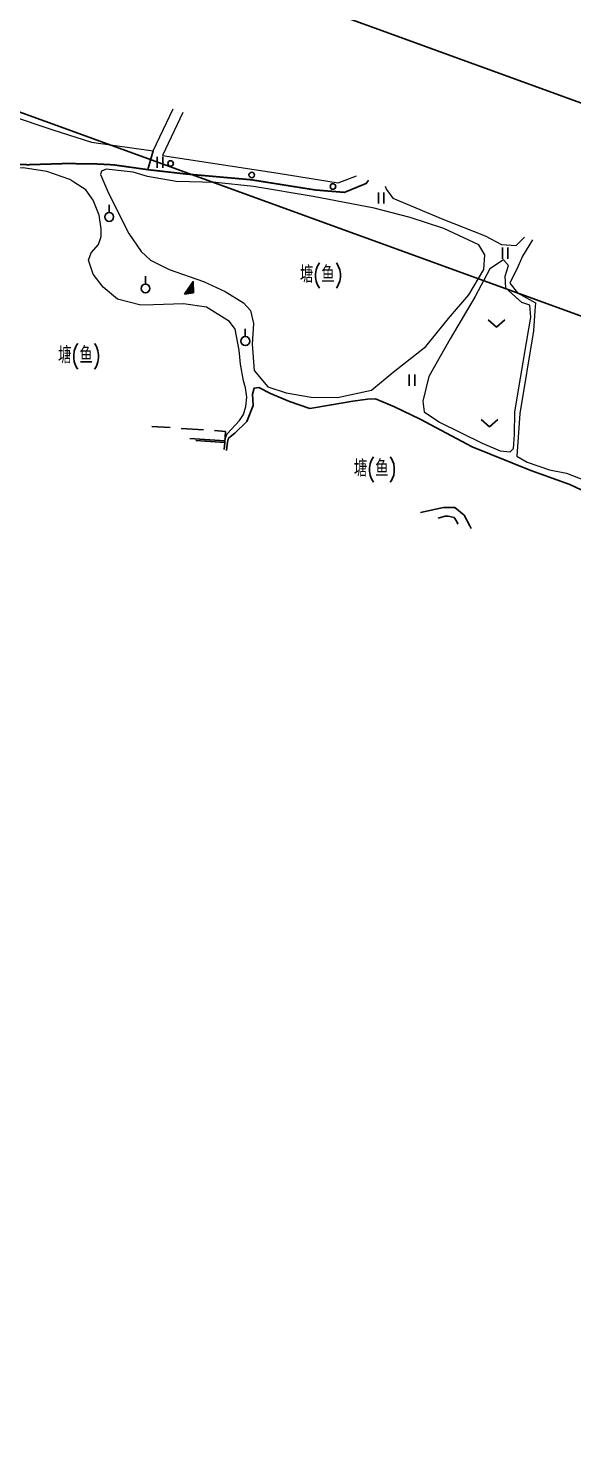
# Model space of a CAD drawing. Extents: x 529262 to 576451, y 2694391 to 2717535.
# Drawn here: x 566711.6 to 566760.5, y 2709864.9 to 2709993 of the extents above; entities that cross this region are included whole.
import ezdxf
from ezdxf.enums import TextEntityAlignment as Align
from ezdxf.xclip import XClip

# ---------------------------------------------------------------- set-up
doc = ezdxf.new("R2010")
doc.units = 0
doc.header["$XCLIPFRAME"] = 0
doc.linetypes.add('X3', pattern=[5, 4, -1])
doc.linetypes.add('X5', pattern=[3, 2, -1])
for name, color, linetype in [('DLSS', 4, 'Continuous'), ('DMTZ', 8, 'Continuous'), ('JMD', 8, 'Continuous'), ('PP-COM', 7, 'Continuous'), ('RD-中线', 40, 'Continuous'), ('RD-红线', 7, 'Continuous'), ('ZBTZ', 8, 'Continuous')]:
    doc.layers.add(name, color=color, linetype=linetype)
doc.layers.add('SXSS', color=5, linetype='Continuous', lineweight=0)
doc.styles.add('HZ', font='rs.shx', dxfattribs={"width": 0.8, "bigfont": 'hztxt.shx'})
doc.linetypes.add('10421', pattern='A,2,[150,AAA.SHX,S=0.5,R=0,X=0,Y=0.5],1e-11', length=2)
doc.linetypes.add('10422', pattern='A,0.75,[150,AAA.SHX,S=0.5,R=0,X=0,Y=0.5],1.5,[177,AAA.SHX,S=1,R=0,X=0,Y=0.4],0.75', length=3)
doc.linetypes.add('1161', pattern='A,0,[149,AAA.SHX,S=0.15,R=0,X=0,Y=0],-1.6', length=1.6)

# ---------------------------------------------------------------- blocks, each defined once
blk = doc.blocks.new('A$C19FD0107')
at = {"layer": 'RD-中线', "color": 8, "linetype": 'Continuous', "flags": 128}
for points in [[(-4915.64, 15741.63), (-4680.01, 15724.54, -0.06919), (-4464.53, 15678.48), (-4107.28, 15548.59, 0.074087), (-4020.64, 15530.95), (-3764.95, 15517.41)], [(-4490.73, 14139.44, 0), (-4490.29, 14139.42)], [(-3818.25, 14086.17, 0), (-3817.74, 14086.17)]]:
    blk.add_lwpolyline(points, format="xyb", dxfattribs=at)
at = {"layer": 'RD-红线', "color": 8, "linetype": 'Continuous', "flags": 128}
blk.add_lwpolyline([(-4526.25, 15679.45, -0.018669), (-4470.68, 15661.56), (-4113.43, 15531.67, 0.022546), (-4086.08, 15523.1, 0.022546)], format="xyb", dxfattribs=at)
blk = doc.blocks.new('gc125')
at = {"color": 8}
blk.add_line((0, 0.8), (0, 2.2), dxfattribs=at)
blk.add_circle((0, 0), 0.8, dxfattribs=at)
blk = doc.blocks.new('gc121')
at = {"color": 8}
for p, q in [((-0.5, -1), (-0.5, 1)), ((0.5, -1), (0.5, 1))]:
    blk.add_line(p, q, dxfattribs=at)
blk = doc.blocks.new('gc170')
at = {"color": 8, "linetype": 'Continuous'}
blk.add_circle((0, 0), 0.5, dxfattribs=at)
blk = doc.blocks.new('gc201')
blk.add_lwpolyline([(-0.8, 0), (0.8, 0), (1.06, 2)], close=True)
blk.add_solid([(-0.8, 0), (0.8, 0), (1.06, 2)])
blk = doc.blocks.new('gc126')
at = {"color": 8}
for p, q in [((0, 0), (-1.5, 1.32)), ((1.5, 1.32), (0, 0))]:
    blk.add_line(p, q, dxfattribs=at)

msp = doc.modelspace()

# ---------------------------------------------------------------- linework, layer by layer
at = {"layer": 'DLSS', "linetype": 'X3', "const_width": 0.15, "flags": 128}
msp.add_lwpolyline([(566706.454, 2709980.469), (566708.106, 2709980.715), (566711.681, 2709980.703), (566714.91, 2709980.802), (566717.444, 2709980.78), (566719.244, 2709980.691), (566722.343, 2709980.255), (566725.682, 2709979.874), (566731.631, 2709979.347), (566737.401, 2709978.428), (566740.023, 2709978.213), (566741.984, 2709979.019), (566742.19, 2709979.315)], dxfattribs=at)
msp.add_lwpolyline([(566706.454, 2709980.469), (566708.106, 2709980.715), (566711.681, 2709980.703), (566714.91, 2709980.802), (566717.444, 2709980.78), (566719.244, 2709980.691), (566722.343, 2709980.255), (566725.682, 2709979.874), (566731.631, 2709979.347), (566737.401, 2709978.428), (566740.023, 2709978.213), (566741.984, 2709979.019), (566742.19, 2709979.315)], dxfattribs=at)
at = {"layer": 'DMTZ', "linetype": '10422', "flags": 128}
for points in [[(566762.475, 2709944.435), (566763.56, 2709945.242), (566764.841, 2709945.804), (566767.581, 2709946.031), (566770.562, 2709945.792), (566771.299, 2709946.447), (566771.299, 2709947.743), (566771.25, 2709948.696), (566770.712, 2709949.258), (566769.66, 2709949.503), (566766.677, 2709949.014), (566764.573, 2709949.406), (566763.837, 2709950.265), (566760.281, 2709951.94), (566756.765, 2709953.207), (566751.49, 2709955.332), (566746.841, 2709957.816), (566744.51, 2709958.917), (566742.812, 2709959.639), (566742.106, 2709959.624), (566740.786, 2709959.428), (566738.853, 2709959.111), (566736.897, 2709958.777), (566735.076, 2709959.421), (566733.378, 2709960.123), (566732.312, 2709960.678), (566731.907, 2709960.618), (566731.753, 2709960.071), (566731.819, 2709959.042), (566731.24, 2709957.62), (566730.176, 2709956.567), (566729.606, 2709956.107), (566729.513, 2709955.765), (566729.428, 2709955.015)], [(566762.475, 2709944.435), (566763.56, 2709945.242), (566764.841, 2709945.804), (566767.581, 2709946.031), (566770.562, 2709945.792), (566771.299, 2709946.447), (566771.299, 2709947.743), (566771.25, 2709948.696), (566770.712, 2709949.258), (566769.66, 2709949.503), (566766.677, 2709949.014), (566764.573, 2709949.406), (566763.837, 2709950.265), (566760.281, 2709951.94), (566756.765, 2709953.207), (566751.49, 2709955.332), (566746.841, 2709957.816), (566744.51, 2709958.917), (566742.812, 2709959.639), (566742.106, 2709959.624), (566740.786, 2709959.428), (566738.853, 2709959.111), (566736.897, 2709958.777), (566735.076, 2709959.421), (566733.378, 2709960.123), (566732.312, 2709960.678), (566731.907, 2709960.618), (566731.753, 2709960.071), (566731.819, 2709959.042), (566731.24, 2709957.62), (566730.176, 2709956.567), (566729.606, 2709956.107), (566729.513, 2709955.765), (566729.428, 2709955.015)], [(566762.475, 2709944.435), (566763.56, 2709945.242), (566764.841, 2709945.804), (566767.581, 2709946.031), (566770.562, 2709945.792), (566771.299, 2709946.447), (566771.299, 2709947.743), (566771.25, 2709948.696), (566770.712, 2709949.258), (566769.66, 2709949.503), (566766.677, 2709949.014), (566764.573, 2709949.406), (566763.837, 2709950.265), (566760.281, 2709951.94), (566756.765, 2709953.207), (566751.49, 2709955.332), (566746.841, 2709957.816), (566744.51, 2709958.917), (566742.812, 2709959.639), (566742.106, 2709959.624), (566740.786, 2709959.428), (566738.853, 2709959.111), (566736.897, 2709958.777), (566735.076, 2709959.421), (566733.378, 2709960.123), (566732.312, 2709960.678), (566731.907, 2709960.618), (566731.753, 2709960.071), (566731.819, 2709959.042), (566731.24, 2709957.62), (566730.176, 2709956.567), (566729.606, 2709956.107), (566729.513, 2709955.765), (566729.428, 2709955.015)], [(566762.475, 2709944.435), (566763.56, 2709945.242), (566764.841, 2709945.804), (566767.581, 2709946.031), (566770.562, 2709945.792), (566771.299, 2709946.447), (566771.299, 2709947.743), (566771.25, 2709948.696), (566770.712, 2709949.258), (566769.66, 2709949.503), (566766.677, 2709949.014), (566764.573, 2709949.406), (566763.837, 2709950.265), (566760.281, 2709951.94), (566756.765, 2709953.207), (566751.49, 2709955.332), (566746.841, 2709957.816), (566744.51, 2709958.917), (566742.812, 2709959.639), (566742.106, 2709959.624), (566740.786, 2709959.428), (566738.853, 2709959.111), (566736.897, 2709958.777), (566735.076, 2709959.421), (566733.378, 2709960.123), (566732.312, 2709960.678), (566731.907, 2709960.618), (566731.753, 2709960.071), (566731.819, 2709959.042), (566731.24, 2709957.62), (566730.176, 2709956.567), (566729.606, 2709956.107), (566729.513, 2709955.765), (566729.428, 2709955.015)], [(566746.873, 2709949.43), (566748.935, 2709949.885), (566749.959, 2709949.877), (566750.787, 2709949.176), (566751.297, 2709948.221), (566751.4, 2709947.981)], [(566746.873, 2709949.43), (566748.935, 2709949.885), (566749.959, 2709949.877), (566750.787, 2709949.176), (566751.297, 2709948.221), (566751.4, 2709947.981)], [(566746.873, 2709949.43), (566748.935, 2709949.885), (566749.959, 2709949.877), (566750.787, 2709949.176), (566751.297, 2709948.221), (566751.4, 2709947.981)], [(566746.873, 2709949.43), (566748.935, 2709949.885), (566749.959, 2709949.877), (566750.787, 2709949.176), (566751.297, 2709948.221), (566751.4, 2709947.981)]]:
    msp.add_lwpolyline(points, dxfattribs=at)
for points, elevation in [([(566726.128, 2709956.071), (566729.261, 2709955.863)], 133.762), ([(566726.128, 2709956.071), (566729.261, 2709955.863)], 133.762), ([(566726.128, 2709956.071), (566729.261, 2709955.863)], 133.762), ([(566726.128, 2709956.071), (566729.261, 2709955.863)], 133.762), ([(566750.2, 2709948.365), (566750.141, 2709948.542), (566749.882, 2709948.964), (566749.332, 2709949.088), (566749.088, 2709949.088), (566748.46, 2709948.922)], 133.699), ([(566750.2, 2709948.365), (566750.141, 2709948.542), (566749.882, 2709948.964), (566749.332, 2709949.088), (566749.088, 2709949.088), (566748.46, 2709948.922)], 133.699), ([(566750.2, 2709948.365), (566750.141, 2709948.542), (566749.882, 2709948.964), (566749.332, 2709949.088), (566749.088, 2709949.088), (566748.46, 2709948.922)], 133.699), ([(566750.2, 2709948.365), (566750.141, 2709948.542), (566749.882, 2709948.964), (566749.332, 2709949.088), (566749.088, 2709949.088), (566748.46, 2709948.922)], 133.699)]:
    msp.add_lwpolyline(points, dxfattribs=dict(at, elevation=elevation))
at = {"layer": 'JMD', "linetype": 'X5', "elevation": 133.762, "flags": 128}
msp.add_lwpolyline([(566729.267, 2709955.725), (566729.334, 2709956.723), (566722.696, 2709957.17)], dxfattribs=at)
msp.add_lwpolyline([(566729.267, 2709955.725), (566729.334, 2709956.723), (566722.696, 2709957.17)], dxfattribs=at)
msp.add_lwpolyline([(566729.267, 2709955.725), (566729.334, 2709956.723), (566722.696, 2709957.17)], dxfattribs=at)
msp.add_lwpolyline([(566729.267, 2709955.725), (566729.334, 2709956.723), (566722.696, 2709957.17)], dxfattribs=at)
at = {"layer": 'JMD', "linetype": 'Continuous', "elevation": 133.762, "flags": 128}
msp.add_lwpolyline([(566726.66, 2709955.901), (566729.267, 2709955.725), (566729.224, 2709955.08)], dxfattribs=at)
msp.add_lwpolyline([(566726.66, 2709955.901), (566729.267, 2709955.725), (566729.224, 2709955.08)], dxfattribs=at)
msp.add_lwpolyline([(566726.66, 2709955.901), (566729.267, 2709955.725), (566729.224, 2709955.08)], dxfattribs=at)
msp.add_lwpolyline([(566726.66, 2709955.901), (566729.267, 2709955.725), (566729.224, 2709955.08)], dxfattribs=at)
at = {"layer": 'SXSS', "color": 8, "linetype": '10421', "flags": 128}
for points, elevation in [([(566704.939, 2709992.907), (566705.468, 2709991.071), (566705.424, 2709988.218), (566705.896, 2709986.124), (566709.981, 2709985.131), (566713.803, 2709983.85), (566717.291, 2709982.721), (566722.833, 2709981.935), (566724.625, 2709985.724)], 132.98), ([(566704.939, 2709992.907), (566705.468, 2709991.071), (566705.424, 2709988.218), (566705.896, 2709986.124), (566709.981, 2709985.131), (566713.803, 2709983.85), (566717.291, 2709982.721), (566722.833, 2709981.935), (566724.625, 2709985.724)], 132.98), ([(566725.5, 2709985.405), (566723.671, 2709981.539), (566734.073, 2709979.95), (566739.45, 2709979.066), (566741.108, 2709979.71)], 132.98), ([(566725.5, 2709985.405), (566723.671, 2709981.539), (566734.073, 2709979.95), (566739.45, 2709979.066), (566741.108, 2709979.71)], 132.98), ([(566729.261, 2709955.863), (566729.288, 2709956.039), (566729.473, 2709956.494), (566730.574, 2709957.712), (566730.933, 2709958.25), (566731.166, 2709958.966), (566731.237, 2709959.808), (566731.13, 2709960.649), (566730.957, 2709961.259), (566730.682, 2709962.761), (566730.571, 2709964.038), (566730.195, 2709965.92), (566729.681, 2709966.613), (566727.611, 2709967.9), (566725.541, 2709968.176), (566722.866, 2709968.09), (566721.711, 2709968.066), (566719.616, 2709968.61), (566718.344, 2709969.685), (566717.433, 2709970.86), (566717.009, 2709972.121), (566717.264, 2709972.786), (566717.919, 2709973.531), (566718.146, 2709974.235), (566718.158, 2709974.93), (566717.979, 2709976.151), (566717.438, 2709977.509), (566716.77, 2709978.441), (566715.69, 2709979.128), (566715.344, 2709979.366), (566713.268, 2709980.091), (566711.136, 2709980.416), (566709.134, 2709980.28), (566708.024, 2709979.894), (566706.25, 2709975.104), (566704.354, 2709971.686), (566703.497, 2709967.2), (566702.909, 2709963.504)], 133.762), ([(566729.261, 2709955.863), (566729.288, 2709956.039), (566729.473, 2709956.494), (566730.574, 2709957.712), (566730.933, 2709958.25), (566731.166, 2709958.966), (566731.237, 2709959.808), (566731.13, 2709960.649), (566730.957, 2709961.259), (566730.682, 2709962.761), (566730.571, 2709964.038), (566730.195, 2709965.92), (566729.681, 2709966.613), (566727.611, 2709967.9), (566725.541, 2709968.176), (566722.866, 2709968.09), (566721.711, 2709968.066), (566719.616, 2709968.61), (566718.344, 2709969.685), (566717.433, 2709970.86), (566717.009, 2709972.121), (566717.264, 2709972.786), (566717.919, 2709973.531), (566718.146, 2709974.235), (566718.158, 2709974.93), (566717.979, 2709976.151), (566717.438, 2709977.509), (566716.77, 2709978.441), (566715.69, 2709979.128), (566715.344, 2709979.366), (566713.268, 2709980.091), (566711.136, 2709980.416), (566709.134, 2709980.28), (566708.024, 2709979.894), (566706.25, 2709975.104), (566704.354, 2709971.686), (566703.497, 2709967.2), (566702.909, 2709963.504)], 133.762), ([(566729.261, 2709955.863), (566729.288, 2709956.039), (566729.473, 2709956.494), (566730.574, 2709957.712), (566730.933, 2709958.25), (566731.166, 2709958.966), (566731.237, 2709959.808), (566731.13, 2709960.649), (566730.957, 2709961.259), (566730.682, 2709962.761), (566730.571, 2709964.038), (566730.195, 2709965.92), (566729.681, 2709966.613), (566727.611, 2709967.9), (566725.541, 2709968.176), (566722.866, 2709968.09), (566721.711, 2709968.066), (566719.616, 2709968.61), (566718.344, 2709969.685), (566717.433, 2709970.86), (566717.009, 2709972.121), (566717.264, 2709972.786), (566717.919, 2709973.531), (566718.146, 2709974.235), (566718.158, 2709974.93), (566717.979, 2709976.151), (566717.438, 2709977.509), (566716.77, 2709978.441), (566715.69, 2709979.128), (566715.344, 2709979.366), (566713.268, 2709980.091), (566711.136, 2709980.416), (566709.134, 2709980.28), (566708.024, 2709979.894), (566706.25, 2709975.104), (566704.354, 2709971.686), (566703.497, 2709967.2), (566702.909, 2709963.504)], 133.762), ([(566729.261, 2709955.863), (566729.288, 2709956.039), (566729.473, 2709956.494), (566730.574, 2709957.712), (566730.933, 2709958.25), (566731.166, 2709958.966), (566731.237, 2709959.808), (566731.13, 2709960.649), (566730.957, 2709961.259), (566730.682, 2709962.761), (566730.571, 2709964.038), (566730.195, 2709965.92), (566729.681, 2709966.613), (566727.611, 2709967.9), (566725.541, 2709968.176), (566722.866, 2709968.09), (566721.711, 2709968.066), (566719.616, 2709968.61), (566718.344, 2709969.685), (566717.433, 2709970.86), (566717.009, 2709972.121), (566717.264, 2709972.786), (566717.919, 2709973.531), (566718.146, 2709974.235), (566718.158, 2709974.93), (566717.979, 2709976.151), (566717.438, 2709977.509), (566716.77, 2709978.441), (566715.69, 2709979.128), (566715.344, 2709979.366), (566713.268, 2709980.091), (566711.136, 2709980.416), (566709.134, 2709980.28), (566708.024, 2709979.894), (566706.25, 2709975.104), (566704.354, 2709971.686), (566703.497, 2709967.2), (566702.909, 2709963.504)], 133.762), ([(566743.697, 2709978.765), (566743.789, 2709978.479), (566744.367, 2709977.687), (566748.86, 2709975.793), (566752.675, 2709974.306), (566754.139, 2709973.52), (566755.473, 2709973.424), (566756.216, 2709974.197)], 133.021), ([(566743.697, 2709978.765), (566743.789, 2709978.479), (566744.367, 2709977.687), (566748.86, 2709975.793), (566752.675, 2709974.306), (566754.139, 2709973.52), (566755.473, 2709973.424), (566756.216, 2709974.197)], 133.021)]:
    msp.add_lwpolyline(points, dxfattribs=dict(at, elevation=elevation))
at = {"layer": 'SXSS', "color": 8, "linetype": '10421', "elevation": 133.447, "flags": 128}
msp.add_lwpolyline([(566739.402, 2709959.754), (566742.467, 2709960.438), (566744.412, 2709962.049), (566747.334, 2709964.344), (566749.381, 2709966.87), (566751.196, 2709968.986), (566752.553, 2709971.281), (566752.643, 2709972.591), (566752.091, 2709973.489), (566748.958, 2709974.967), (566745.916, 2709975.964), (566742.699, 2709976.802), (566737.225, 2709977.834), (566731.861, 2709978.732), (566728.458, 2709979.105), (566724.906, 2709979.203), (566722.33, 2709979.626), (566721.031, 2709980.018), (566718.612, 2709980.289), (566718.168, 2709980.117), (566718.093, 2709979.832), (566718.801, 2709978.14), (566720.637, 2709974.517), (566721.744, 2709972.91), (566722.588, 2709972.12), (566724.256, 2709971.271), (566727.361, 2709970.205), (566729.293, 2709969.289), (566730.947, 2709968.273), (566731.57, 2709967.598), (566731.847, 2709966.417), (566731.731, 2709964.56), (566731.894, 2709962.185), (566733.13, 2709960.719), (566734.785, 2709960.193), (566737.027, 2709959.802)], close=True, dxfattribs=at)
msp.add_lwpolyline([(566739.402, 2709959.754), (566742.467, 2709960.438), (566744.412, 2709962.049), (566747.334, 2709964.344), (566749.381, 2709966.87), (566751.196, 2709968.986), (566752.553, 2709971.281), (566752.643, 2709972.591), (566752.091, 2709973.489), (566748.958, 2709974.967), (566745.916, 2709975.964), (566742.699, 2709976.802), (566737.225, 2709977.834), (566731.861, 2709978.732), (566728.458, 2709979.105), (566724.906, 2709979.203), (566722.33, 2709979.626), (566721.031, 2709980.018), (566718.612, 2709980.289), (566718.168, 2709980.117), (566718.093, 2709979.832), (566718.801, 2709978.14), (566720.637, 2709974.517), (566721.744, 2709972.91), (566722.588, 2709972.12), (566724.256, 2709971.271), (566727.361, 2709970.205), (566729.293, 2709969.289), (566730.947, 2709968.273), (566731.57, 2709967.598), (566731.847, 2709966.417), (566731.731, 2709964.56), (566731.894, 2709962.185), (566733.13, 2709960.719), (566734.785, 2709960.193), (566737.027, 2709959.802)], close=True, dxfattribs=at)
msp.add_lwpolyline([(566739.402, 2709959.754), (566742.467, 2709960.438), (566744.412, 2709962.049), (566747.334, 2709964.344), (566749.381, 2709966.87), (566751.196, 2709968.986), (566752.553, 2709971.281), (566752.643, 2709972.591), (566752.091, 2709973.489), (566748.958, 2709974.967), (566745.916, 2709975.964), (566742.699, 2709976.802), (566737.225, 2709977.834), (566731.861, 2709978.732), (566728.458, 2709979.105), (566724.906, 2709979.203), (566722.33, 2709979.626), (566721.031, 2709980.018), (566718.612, 2709980.289), (566718.168, 2709980.117), (566718.093, 2709979.832), (566718.801, 2709978.14), (566720.637, 2709974.517), (566721.744, 2709972.91), (566722.588, 2709972.12), (566724.256, 2709971.271), (566727.361, 2709970.205), (566729.293, 2709969.289), (566730.947, 2709968.273), (566731.57, 2709967.598), (566731.847, 2709966.417), (566731.731, 2709964.56), (566731.894, 2709962.185), (566733.13, 2709960.719), (566734.785, 2709960.193), (566737.027, 2709959.802)], close=True, dxfattribs=at)
msp.add_lwpolyline([(566739.402, 2709959.754), (566742.467, 2709960.438), (566744.412, 2709962.049), (566747.334, 2709964.344), (566749.381, 2709966.87), (566751.196, 2709968.986), (566752.553, 2709971.281), (566752.643, 2709972.591), (566752.091, 2709973.489), (566748.958, 2709974.967), (566745.916, 2709975.964), (566742.699, 2709976.802), (566737.225, 2709977.834), (566731.861, 2709978.732), (566728.458, 2709979.105), (566724.906, 2709979.203), (566722.33, 2709979.626), (566721.031, 2709980.018), (566718.612, 2709980.289), (566718.168, 2709980.117), (566718.093, 2709979.832), (566718.801, 2709978.14), (566720.637, 2709974.517), (566721.744, 2709972.91), (566722.588, 2709972.12), (566724.256, 2709971.271), (566727.361, 2709970.205), (566729.293, 2709969.289), (566730.947, 2709968.273), (566731.57, 2709967.598), (566731.847, 2709966.417), (566731.731, 2709964.56), (566731.894, 2709962.185), (566733.13, 2709960.719), (566734.785, 2709960.193), (566737.027, 2709959.802)], close=True, dxfattribs=at)
at = {"layer": 'SXSS', "color": 8, "linetype": '10421', "flags": 128}
msp.add_lwpolyline([(566756.941, 2709973.933), (566756.041, 2709972.489), (566755.632, 2709971.588), (566754.884, 2709970.061), (566755.574, 2709969.176), (566757.208, 2709968.278), (566757.133, 2709967.556), (566757.014, 2709965.757), (566755.791, 2709958.329), (566755.509, 2709954.493), (566756.435, 2709953.958), (566758.467, 2709953.257), (566759.994, 2709952.949), (566763.214, 2709951.7), (566764.595, 2709950.861), (566768.443, 2709950.249), (566770.669, 2709950.668), (566771.149, 2709951.114), (566771.552, 2709953.077), (566771.447, 2709957.829), (566771.217, 2709961.985), (566770.923, 2709963.514), (566770.089, 2709966.554), (566768.615, 2709969.061), (566767.94, 2709969.92)], dxfattribs=at)
msp.add_lwpolyline([(566756.941, 2709973.933), (566756.041, 2709972.489), (566755.632, 2709971.588), (566754.884, 2709970.061), (566755.574, 2709969.176), (566757.208, 2709968.278), (566757.133, 2709967.556), (566757.014, 2709965.757), (566755.791, 2709958.329), (566755.509, 2709954.493), (566756.435, 2709953.958), (566758.467, 2709953.257), (566759.994, 2709952.949), (566763.214, 2709951.7), (566764.595, 2709950.861), (566768.443, 2709950.249), (566770.669, 2709950.668), (566771.149, 2709951.114), (566771.552, 2709953.077), (566771.447, 2709957.829), (566771.217, 2709961.985), (566770.923, 2709963.514), (566770.089, 2709966.554), (566768.615, 2709969.061), (566767.94, 2709969.92)], dxfattribs=at)
msp.add_lwpolyline([(566755.219, 2709955.19), (566755.315, 2709956.442), (566755.348, 2709958.465), (566756.391, 2709964.702), (566756.777, 2709966.983), (566756.692, 2709968.069), (566755.962, 2709968.299), (566754.542, 2709969.604), (566754.465, 2709970.678), (566754.772, 2709971.638), (566754.311, 2709972.136), (566753.083, 2709971.331), (566751.777, 2709968.836), (566749.54, 2709965.034), (566747.597, 2709961.649), (566747.082, 2709959.433), (566747.178, 2709958.482), (566748.58, 2709957.558), (566752.4, 2709955.649), (566754.009, 2709954.974), (566754.907, 2709954.881)], close=True, dxfattribs=at)
msp.add_lwpolyline([(566755.219, 2709955.19), (566755.315, 2709956.442), (566755.348, 2709958.465), (566756.391, 2709964.702), (566756.777, 2709966.983), (566756.692, 2709968.069), (566755.962, 2709968.299), (566754.542, 2709969.604), (566754.465, 2709970.678), (566754.772, 2709971.638), (566754.311, 2709972.136), (566753.083, 2709971.331), (566751.777, 2709968.836), (566749.54, 2709965.034), (566747.597, 2709961.649), (566747.082, 2709959.433), (566747.178, 2709958.482), (566748.58, 2709957.558), (566752.4, 2709955.649), (566754.009, 2709954.974), (566754.907, 2709954.881)], close=True, dxfattribs=at)
msp.add_lwpolyline([(566755.219, 2709955.19), (566755.315, 2709956.442), (566755.348, 2709958.465), (566756.391, 2709964.702), (566756.777, 2709966.983), (566756.692, 2709968.069), (566755.962, 2709968.299), (566754.542, 2709969.604), (566754.465, 2709970.678), (566754.772, 2709971.638), (566754.311, 2709972.136), (566753.083, 2709971.331), (566751.777, 2709968.836), (566749.54, 2709965.034), (566747.597, 2709961.649), (566747.082, 2709959.433), (566747.178, 2709958.482), (566748.58, 2709957.558), (566752.4, 2709955.649), (566754.009, 2709954.974), (566754.907, 2709954.881)], close=True, dxfattribs=at)
msp.add_lwpolyline([(566755.219, 2709955.19), (566755.315, 2709956.442), (566755.348, 2709958.465), (566756.391, 2709964.702), (566756.777, 2709966.983), (566756.692, 2709968.069), (566755.962, 2709968.299), (566754.542, 2709969.604), (566754.465, 2709970.678), (566754.772, 2709971.638), (566754.311, 2709972.136), (566753.083, 2709971.331), (566751.777, 2709968.836), (566749.54, 2709965.034), (566747.597, 2709961.649), (566747.082, 2709959.433), (566747.178, 2709958.482), (566748.58, 2709957.558), (566752.4, 2709955.649), (566754.009, 2709954.974), (566754.907, 2709954.881)], close=True, dxfattribs=at)
at = {"layer": 'ZBTZ', "linetype": '1161', "elevation": 132.98, "flags": 128}
msp.add_lwpolyline([(566722.833, 2709981.935), (566722.343, 2709980.255)], dxfattribs=at)
msp.add_lwpolyline([(566722.833, 2709981.935), (566722.343, 2709980.255)], dxfattribs=at)
msp.add_lwpolyline([(566722.833, 2709981.935), (566722.343, 2709980.255)], dxfattribs=at)
msp.add_lwpolyline([(566722.833, 2709981.935), (566722.343, 2709980.255)], dxfattribs=at)

# ---------------------------------------------------------------- block references
at = {"layer": 'DMTZ', "linetype": 'Continuous', "xscale": 0.5000000000555576, "yscale": 0.5000000000555576, "zscale": 0.5000000000555576, "rotation": 8.285457451763842}
msp.add_blockref('gc201', (566726.048, 2709969.124), dxfattribs=at)
msp.add_blockref('gc201', (566726.048, 2709969.124), dxfattribs=at)
msp.add_blockref('gc201', (566726.048, 2709969.124), dxfattribs=at)
msp.add_blockref('gc201', (566726.048, 2709969.124), dxfattribs=at)
at = {"layer": 'PP-COM'}
ref = msp.add_blockref('A$C19FD0107', (570997.993, 2694390.603), dxfattribs=at)
XClip(ref).set_block_clipping_path([(-9366.4383134884, 14428.6043910822), (-3328.4480743363, 17452.7484863754)])
at = {"layer": 'ZBTZ', "linetype": 'Continuous', "xscale": 0.5, "yscale": 0.5, "zscale": 0.5}
for name, p in [('gc121', (566723.443, 2709980.919)), ('gc121', (566723.443, 2709980.919)), ('gc121', (566723.443, 2709980.919)), ('gc121', (566723.443, 2709980.919)), ('gc121', (566743.323, 2709977.715)), ('gc121', (566743.323, 2709977.715)), ('gc121', (566743.323, 2709977.715)), ('gc121', (566743.323, 2709977.715)), ('gc125', (566718.875, 2709976.004)), ('gc125', (566718.875, 2709976.004)), ('gc125', (566718.875, 2709976.004)), ('gc125', (566718.875, 2709976.004)), ('gc121', (566754.466, 2709972.746)), ('gc121', (566754.466, 2709972.746)), ('gc121', (566754.466, 2709972.746)), ('gc121', (566754.466, 2709972.746)), ('gc125', (566722.138, 2709969.571)), ('gc125', (566722.138, 2709969.571)), ('gc125', (566722.138, 2709969.571)), ('gc125', (566722.138, 2709969.571)), ('gc126', (566753.696, 2709966.083, 266.452)), ('gc126', (566753.696, 2709966.083, 266.452)), ('gc126', (566753.696, 2709966.083, 266.452)), ('gc126', (566753.696, 2709966.083, 266.452)), ('gc125', (566731.109, 2709964.84)), ('gc125', (566731.109, 2709964.84)), ('gc125', (566731.109, 2709964.84)), ('gc125', (566731.109, 2709964.84)), ('gc121', (566746.089, 2709961.327)), ('gc121', (566746.089, 2709961.327)), ('gc121', (566746.089, 2709961.327)), ('gc121', (566746.089, 2709961.327)), ('gc126', (566753.075, 2709957.134, 266.452)), ('gc126', (566753.075, 2709957.134, 266.452)), ('gc126', (566753.075, 2709957.134, 266.452)), ('gc126', (566753.075, 2709957.134, 266.452))]:
    msp.add_blockref(name, p, dxfattribs=at)
at = {"layer": 'ZBTZ', "linetype": 'Continuous', "xscale": 0.5000000000069188, "yscale": 0.5000000000069188, "zscale": 0.5000000000069188, "rotation": 351.9331341700193}
for p in [(566724.393, 2709980.811), (566724.393, 2709980.811), (566724.393, 2709980.811), (566724.393, 2709980.811), (566731.69, 2709979.777), (566731.69, 2709979.777), (566731.69, 2709979.777), (566731.69, 2709979.777), (566738.987, 2709978.743), (566738.987, 2709978.743), (566738.987, 2709978.743), (566738.987, 2709978.743)]:
    msp.add_blockref('gc170', p, dxfattribs=at)

# ---------------------------------------------------------------- texts
at = {"layer": 'SXSS', "color": 8, "linetype": '10421', "style": 'HZ', "width": 0.8}
for p in [(566737.942, 2709970.74), (566737.942, 2709970.74), (566737.942, 2709970.74), (566737.942, 2709970.74), (566716.203, 2709963.47), (566716.203, 2709963.47), (566716.203, 2709963.47), (566716.203, 2709963.47), (566742.787, 2709953.294), (566742.787, 2709953.294), (566742.787, 2709953.294), (566742.787, 2709953.294)]:
    msp.add_text('塘(鱼)', height=1.5, dxfattribs=at).set_placement(p, align=Align.MIDDLE)

doc.saveas('drawing.dxf')
